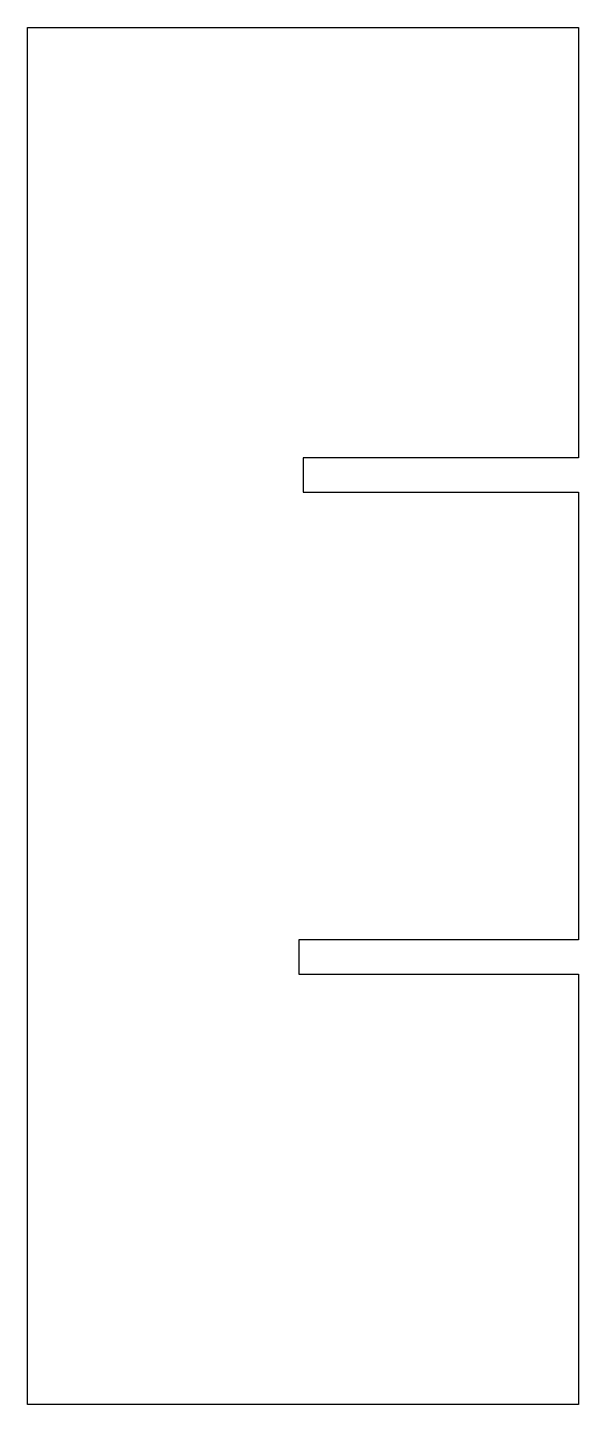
# Model space of a CAD drawing. Extents: x 0.08 to 2.08, y 0.11 to 5.11.
import ezdxf

# ---------------------------------------------------------------- set-up
doc = ezdxf.new("R2010")
doc.units = 0
doc.header["$MEASUREMENT"] = 0
doc.layers.add('Component#23', color=7, linetype='Continuous')

msp = doc.modelspace()

# ---------------------------------------------------------------- linework, layer by layer
at = {"layer": 'Component#23'}
for p, q in [((0.0787, 5.1116), (2.0787, 5.1116)), ((0.0787, 0.1116), (0.0787, 5.1116)), ((2.0787, 5.1116), (2.0787, 3.5491)), ((2.0787, 3.5491), (1.0787, 3.5491)), ((1.0787, 3.5491), (1.0787, 3.4241)), ((1.0787, 3.4241), (2.0787, 3.4241)), ((2.0787, 3.4241), (2.0787, 1.7991)), ((1.063, 1.7991), (1.063, 1.6741)), ((2.0787, 1.7991), (1.063, 1.7991)), ((1.063, 1.6741), (2.0787, 1.6741)), ((2.0787, 1.6741), (2.0787, 0.1116)), ((2.0787, 0.1116), (0.0787, 0.1116))]:
    msp.add_line(p, q, dxfattribs=at)

doc.saveas('drawing.dxf')
